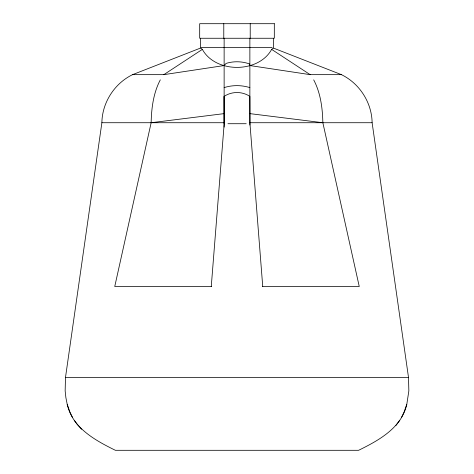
<?xml version="1.0" encoding="UTF-8"?>
<svg xmlns="http://www.w3.org/2000/svg" width="474" height="474" viewBox="0 0 474 474"><rect width="100%" height="100%" fill="white"/><g stroke="black" fill="none" stroke-linecap="round" stroke-linejoin="round"><path stroke-width="0.71" d="M211.517 286.509L114.749 286.509L151.147 122.725C151.455 108.084 153.41 92.981 160.301 79.857M200.65 48.01L132.56 74.655C114.471 83.424 102.153 102.609 101.88 122.725L65.483 377.505L65.157 390.914L65.88 397.597L67.213 404.34C72.463 428.04 95.41 440.453 115.383 450.3L358.617 450.3C378.59 440.453 401.537 428.04 406.787 404.34L404.073 412.036L401.644 417.096M211.262 286.509L224.178 123.72L224.131 96.352A23.576 23.576 0 0 1 249.869 96.352L249.97 123.72L262.738 286.509M406.822 404.215L408.843 390.914L408.517 377.505L372.12 122.725C371.847 102.609 359.529 83.424 341.44 74.655L273.302 48.028M273.231 48.087L271.643 49.379C258.561 73.387 215.439 73.387 202.357 49.379L200.721 48.046M395.991 425.409L399.766 420.266M132.56 74.655L163.826 74.655L202.357 49.379M224.131 87.613C232.426 84.947 241.562 85.012 249.869 87.613M163.826 74.655L224.131 65.554L226.104 63.403C233.747 61.016 242.119 61.276 249.644 63.984L249.869 65.554L310.174 74.655L341.44 74.655M151.147 122.725L224.131 113.624M272.159 47.359L200.603 47.359L200.603 38.258M101.88 122.725L224.131 122.725M249.869 122.725L372.12 122.725M227.953 123.72L246.202 123.72M262.483 286.509L359.251 286.509L322.853 122.725C322.545 108.084 320.59 92.981 313.699 79.857M65.483 377.505L408.517 377.505M249.869 113.624L322.853 122.725M224.178 123.72L224.131 96.352M271.643 49.379L310.174 74.655M81.581 429.26L77.161 424.349L74.234 420.266M72.356 417.096L69.927 412.036L67.213 404.34M273.397 38.258L273.397 47.359M250.219 23.7L250.219 38.258M249.869 38.258L249.869 125.059M224.131 38.258L224.131 127.115M223.781 23.7L223.781 38.258M274.316 23.7L199.684 23.7L199.684 38.258L274.316 38.258L274.316 23.7"/></g></svg>
